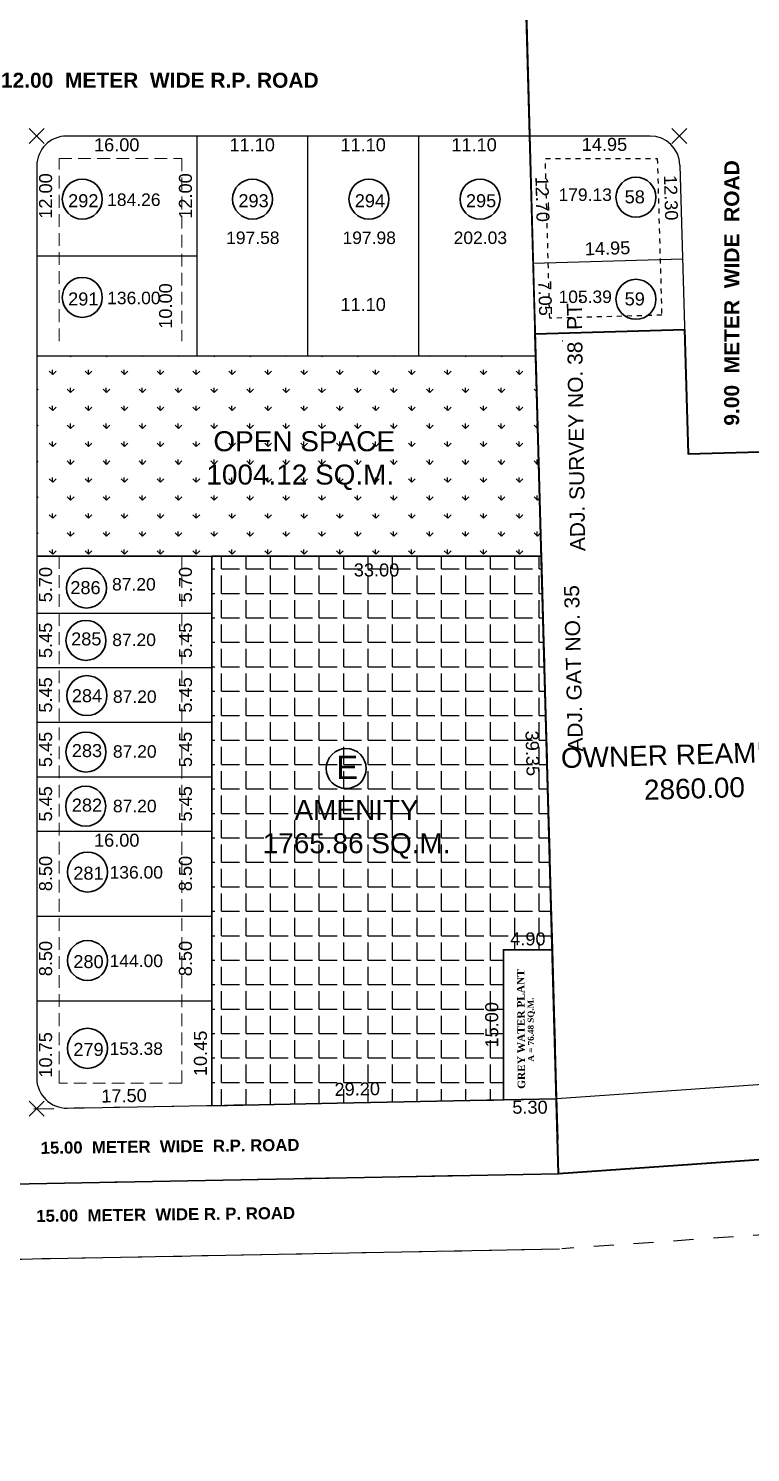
# Model space of a CAD drawing. Header units: millimetres. Extents: x 26213 to 35402, y -1028 to 2462.
# Drawn here: x 35128.3 to 35200.6, y 262.2 to 404.6 of the extents above; entities that cross this region are included whole.
import ezdxf
from ezdxf.enums import TextEntityAlignment as Align

# ---------------------------------------------------------------- set-up
doc = ezdxf.new("R2010")
doc.units = ezdxf.units.MM
doc.header["$PDMODE"] = 3
doc.header["$PDSIZE"] = 0.75
for name, pattern in [('1', [0]), ('DASH', [1, 0.5, -0.5]), ('DASHDOT2', [12.7, 6.35, -3.175, 0, -3.175]), ('DASHED', [19.05, 12.7, -6.35]), ('DASHED2', [9.525, 6.35, -3.175])]:
    doc.linetypes.add(name, pattern=pattern)
for name, color, linetype in [('adj. gat no', 76, 'Continuous'), ('AREA', 7, 'Continuous'), ('CENTER LINE', 225, 'Continuous'), ('Chamber', 7, '1'), ('DIMEMSION', 7, 'Continuous'), ('NUMBRING', 162, 'Continuous'), ('OPEN SPACE', 3, 'Continuous'), ('POINT', 190, 'Continuous'), ('ROAD', 7, 'Continuous'), ('SOLID HATCH', 253, 'Continuous')]:
    doc.layers.add(name, color=color, linetype=linetype)
for name, color, linetype, lineweight in [('CIRCLE', 197, 'Continuous', 30), ('DIM', 7, 'Continuous', 25), ('LAYOUT PLAN', 7, 'Continuous', 25)]:
    doc.layers.add(name, color=color, linetype=linetype, lineweight=lineweight)
doc.layers.add('orange line', color=7, linetype='Continuous', lineweight=70, true_color=0xf62c11)
doc.styles.add('KAUSTUBH', font='timesbd.ttf')
doc.styles.get("Standard").update_dxf_attribs({"font": 'arial.ttf'})
doc.dimstyles.new('LAYOUT PLAN', dxfattribs={"dimtxt": 1.3, "dimasz": 1, "dimexe": 0.18, "dimexo": 0.0625, "dimgap": 0.09, "dimtad": 0, "dimrnd": 0.05, "dimzin": 0, "dimdsep": 46, "dimtxsty": 'Standard', "dimcen": 0, "dimse1": 1, "dimse2": 1, "dimsd1": 1, "dimsd2": 1, "dimadec": 0, "dimazin": 0, "dimtfac": 1, "dimtofl": 0, "dimtmove": 0, "dimatfit": 3, "dimfxl": 1, "dimtolj": 1, "dimtzin": 0, "dimarcsym": 0})

# ---------------------------------------------------------------- blocks, each defined once
blk = doc.blocks.new('*D3186')
at = {"layer": 'Defpoints', "color": 0, "ltscale": 2}
for p in [(35144.17, 393.84), (35144.05, 381.84), (35145.17, 381.84)]:
    blk.add_point(p, dxfattribs=at)
at = {"layer": 'DIMEMSION', "color": 0, "ltscale": 2, "insert": (35144.05, 387.84), "char_height": 1.3, "attachment_point": 5, "rotation": 90}
blk.add_mtext('\\A1;12.00', dxfattribs=at)
blk = doc.blocks.new('*D3037')
at = {"layer": 'Defpoints', "color": 0, "ltscale": 2}
for p in [(35129.17, 393.84), (35145.17, 393.84), (35145.17, 392.95)]:
    blk.add_point(p, dxfattribs=at)
at = {"layer": 'DIMEMSION', "color": 0, "ltscale": 2, "insert": (35137.17, 392.95), "char_height": 1.3, "attachment_point": 5}
blk.add_mtext('\\A1;16.00', dxfattribs=at)
blk = doc.blocks.new('*D3187')
at = {"layer": 'Defpoints', "color": 0, "ltscale": 2}
for p in [(35129.17, 393.84), (35129.17, 381.84), (35130.06, 381.84)]:
    blk.add_point(p, dxfattribs=at)
at = {"layer": 'DIMEMSION', "color": 0, "ltscale": 2, "insert": (35130.06, 387.84), "char_height": 1.3, "attachment_point": 5, "rotation": 90}
blk.add_mtext('\\A1;12.00', dxfattribs=at)
blk = doc.blocks.new('*D3193')
at = {"layer": 'Defpoints', "color": 0, "ltscale": 2}
for p in [(35145.17, 351.83), (35144.05, 346.14), (35145.17, 346.14)]:
    blk.add_point(p, dxfattribs=at)
at = {"layer": 'DIMEMSION', "color": 0, "ltscale": 2, "insert": (35144.05, 348.98), "char_height": 1.3, "attachment_point": 5, "rotation": 90}
blk.add_mtext('\\A1;5.70', dxfattribs=at)
blk = doc.blocks.new('*D3038')
at = {"layer": 'Defpoints', "color": 0, "ltscale": 2}
for p in [(35145.17, 346.14), (35144.05, 340.68), (35145.17, 340.68)]:
    blk.add_point(p, dxfattribs=at)
at = {"layer": 'DIMEMSION', "color": 0, "ltscale": 2, "insert": (35144.05, 343.41), "char_height": 1.3, "attachment_point": 5, "rotation": 90}
blk.add_mtext('\\A1;5.45', dxfattribs=at)
blk = doc.blocks.new('*D3039')
at = {"layer": 'Defpoints', "color": 0, "ltscale": 2}
for p in [(35145.17, 340.68), (35144.05, 335.23), (35145.17, 335.23)]:
    blk.add_point(p, dxfattribs=at)
at = {"layer": 'DIMEMSION', "color": 0, "ltscale": 2, "insert": (35144.05, 337.95), "char_height": 1.3, "attachment_point": 5, "rotation": 90}
blk.add_mtext('\\A1;5.45', dxfattribs=at)
blk = doc.blocks.new('*D3040')
at = {"layer": 'Defpoints', "color": 0, "ltscale": 2}
for p in [(35145.17, 335.23), (35144.05, 329.78), (35145.17, 329.78)]:
    blk.add_point(p, dxfattribs=at)
at = {"layer": 'DIMEMSION', "color": 0, "ltscale": 2, "insert": (35144.05, 332.5), "char_height": 1.3, "attachment_point": 5, "rotation": 90}
blk.add_mtext('\\A1;5.45', dxfattribs=at)
blk = doc.blocks.new('*D3194')
at = {"layer": 'Defpoints', "color": 0, "ltscale": 2}
for p in [(35145.17, 329.78), (35144.05, 324.34), (35145.17, 324.34)]:
    blk.add_point(p, dxfattribs=at)
at = {"layer": 'DIMEMSION', "color": 0, "ltscale": 2, "insert": (35144.05, 327.06), "char_height": 1.3, "attachment_point": 5, "rotation": 90}
blk.add_mtext('\\A1;5.45', dxfattribs=at)
blk = doc.blocks.new('*D3200')
at = {"layer": 'Defpoints', "color": 0, "ltscale": 2}
for p in [(35129.17, 346.14), (35129.17, 340.68), (35130.06, 340.68)]:
    blk.add_point(p, dxfattribs=at)
at = {"layer": 'DIMEMSION', "color": 0, "ltscale": 2, "insert": (35130.06, 343.41), "char_height": 1.3, "attachment_point": 5, "rotation": 90}
blk.add_mtext('\\A1;5.45', dxfattribs=at)
blk = doc.blocks.new('*D3201')
at = {"layer": 'Defpoints', "color": 0, "ltscale": 2}
for p in [(35129.17, 340.68), (35129.17, 335.23), (35130.06, 335.23)]:
    blk.add_point(p, dxfattribs=at)
at = {"layer": 'DIMEMSION', "color": 0, "ltscale": 2, "insert": (35130.06, 337.95), "char_height": 1.3, "attachment_point": 5, "rotation": 90}
blk.add_mtext('\\A1;5.45', dxfattribs=at)
blk = doc.blocks.new('*D3202')
at = {"layer": 'Defpoints', "color": 0, "ltscale": 2}
for p in [(35129.17, 335.23), (35129.17, 329.78), (35130.06, 329.78)]:
    blk.add_point(p, dxfattribs=at)
at = {"layer": 'DIMEMSION', "color": 0, "ltscale": 2, "insert": (35130.06, 332.5), "char_height": 1.3, "attachment_point": 5, "rotation": 90}
blk.add_mtext('\\A1;5.45', dxfattribs=at)
blk = doc.blocks.new('*D3203')
at = {"layer": 'Defpoints', "color": 0, "ltscale": 2}
for p in [(35129.17, 329.78), (35129.17, 324.34), (35130.06, 324.34)]:
    blk.add_point(p, dxfattribs=at)
at = {"layer": 'DIMEMSION', "color": 0, "ltscale": 2, "insert": (35130.06, 327.06), "char_height": 1.3, "attachment_point": 5, "rotation": 90}
blk.add_mtext('\\A1;5.45', dxfattribs=at)
blk = doc.blocks.new('*D3204')
at = {"layer": 'Defpoints', "color": 0, "ltscale": 2}
for p in [(35129.17, 324.34), (35130.06, 315.84), (35145.17, 315.84)]:
    blk.add_point(p, dxfattribs=at)
at = {"layer": 'DIMEMSION', "color": 0, "ltscale": 2, "insert": (35130.06, 320.09), "char_height": 1.3, "attachment_point": 5, "rotation": 90}
blk.add_mtext('\\A1;8.50', dxfattribs=at)
blk = doc.blocks.new('*D3060')
at = {"layer": 'Defpoints', "color": 0, "ltscale": 2}
for p in [(35175.85, 297.48), (35175.85, 296.72), (35181.17, 297.56)]:
    blk.add_point(p, dxfattribs=at)
at = {"layer": 'LAYOUT PLAN', "color": 0, "ltscale": 2, "insert": (35178.51, 296.72), "char_height": 1.3, "attachment_point": 5}
blk.add_mtext('\\A1;5.30', dxfattribs=at)
blk = doc.blocks.new('*D3061')
at = {"layer": 'Defpoints', "color": 0, "ltscale": 2}
for p in [(35180.75, 313.55), (35175.85, 312.48), (35180.75, 312.48)]:
    blk.add_point(p, dxfattribs=at)
at = {"layer": 'LAYOUT PLAN', "color": 0, "ltscale": 2, "insert": (35178.3, 313.55), "char_height": 1.3, "attachment_point": 5}
blk.add_mtext('\\A1;4.90', dxfattribs=at)
blk = doc.blocks.new('*D3321')
at = {"layer": 'Defpoints', "color": 0, "ltscale": 2}
for p in [(35145.17, 324.34), (35144.05, 315.84), (35145.17, 315.84)]:
    blk.add_point(p, dxfattribs=at)
at = {"layer": 'LAYOUT PLAN', "color": 0, "ltscale": 2, "insert": (35144.05, 320.09), "char_height": 1.3, "attachment_point": 5, "rotation": 90}
blk.add_mtext('\\A1;8.50', dxfattribs=at)
blk = doc.blocks.new('*D3322')
at = {"layer": 'Defpoints', "color": 0, "ltscale": 2}
for p in [(35174.69, 312.48), (35175.85, 312.48), (35175.85, 297.46)]:
    blk.add_point(p, dxfattribs=at)
at = {"layer": 'LAYOUT PLAN', "color": 0, "ltscale": 2, "insert": (35174.69, 304.97), "char_height": 1.3, "attachment_point": 5, "rotation": 90}
blk.add_mtext('\\A1;15.00', dxfattribs=at)
blk = doc.blocks.new('*D3323')
at = {"layer": 'Defpoints', "color": 0, "ltscale": 2}
for p in [(35129.17, 351.83), (35130.06, 351.83), (35129.17, 346.14)]:
    blk.add_point(p, dxfattribs=at)
at = {"layer": 'LAYOUT PLAN', "color": 0, "ltscale": 2, "insert": (35130.06, 348.98), "char_height": 1.3, "attachment_point": 5, "rotation": 90}
blk.add_mtext('\\A1;5.70', dxfattribs=at)
blk = doc.blocks.new('*D3324')
at = {"layer": 'Defpoints', "color": 0, "ltscale": 2}
for p in [(35129.17, 324.34), (35145.17, 324.34), (35145.17, 323.42)]:
    blk.add_point(p, dxfattribs=at)
at = {"layer": 'LAYOUT PLAN', "color": 0, "ltscale": 2, "insert": (35137.17, 323.42), "char_height": 1.3, "attachment_point": 5}
blk.add_mtext('\\A1;16.00', dxfattribs=at)
blk = doc.blocks.new('*D3085')
at = {"layer": 'Defpoints', "color": 0, "ltscale": 2}
for p in [(35145.17, 393.84), (35156.27, 393.84), (35156.27, 392.95)]:
    blk.add_point(p, dxfattribs=at)
at = {"layer": 'LAYOUT PLAN', "color": 0, "ltscale": 2, "insert": (35150.72, 392.95), "char_height": 1.3, "attachment_point": 5}
blk.add_mtext('\\A1;11.10', dxfattribs=at)
blk = doc.blocks.new('*D3086')
at = {"layer": 'Defpoints', "color": 0, "ltscale": 2}
for p in [(35156.27, 393.84), (35167.37, 393.84), (35167.37, 392.95)]:
    blk.add_point(p, dxfattribs=at)
at = {"layer": 'LAYOUT PLAN', "color": 0, "ltscale": 2, "insert": (35161.82, 392.95), "char_height": 1.3, "attachment_point": 5}
blk.add_mtext('\\A1;11.10', dxfattribs=at)
blk = doc.blocks.new('*D3087')
at = {"layer": 'Defpoints', "color": 0, "ltscale": 2}
for p in [(35167.37, 393.84), (35178.47, 393.84), (35178.47, 392.95)]:
    blk.add_point(p, dxfattribs=at)
at = {"layer": 'LAYOUT PLAN', "color": 0, "ltscale": 2, "insert": (35172.92, 392.95), "char_height": 1.3, "attachment_point": 5}
blk.add_mtext('\\A1;11.10', dxfattribs=at)
blk = doc.blocks.new('*D3089')
at = {"layer": 'Defpoints', "color": 0, "ltscale": 2}
for p in [(35145.17, 315.84), (35144.05, 307.33), (35146.67, 307.33)]:
    blk.add_point(p, dxfattribs=at)
at = {"layer": 'LAYOUT PLAN', "color": 0, "ltscale": 2, "insert": (35144.05, 311.59), "char_height": 1.3, "attachment_point": 5, "rotation": 90}
blk.add_mtext('\\A1;8.50', dxfattribs=at)
blk = doc.blocks.new('*D3090')
at = {"layer": 'Defpoints', "color": 0, "ltscale": 2}
for p in [(35146.67, 307.33), (35145.55, 296.88), (35146.67, 296.88)]:
    blk.add_point(p, dxfattribs=at)
at = {"layer": 'LAYOUT PLAN', "color": 0, "ltscale": 2, "insert": (35145.55, 302.11), "char_height": 1.3, "attachment_point": 5, "rotation": 90}
blk.add_mtext('\\A1;10.45', dxfattribs=at)
blk = doc.blocks.new('*D3091')
at = {"layer": 'Defpoints', "color": 0, "ltscale": 2}
for p in [(35129.17, 315.84), (35129.17, 307.33), (35130.06, 307.33)]:
    blk.add_point(p, dxfattribs=at)
at = {"layer": 'LAYOUT PLAN', "color": 0, "ltscale": 2, "insert": (35130.06, 311.59), "char_height": 1.3, "attachment_point": 5, "rotation": 90}
blk.add_mtext('\\A1;8.50', dxfattribs=at)
blk = doc.blocks.new('*D3092')
at = {"layer": 'Defpoints', "color": 0, "ltscale": 2}
for p in [(35129.17, 307.33), (35129.17, 296.58), (35130.06, 296.58)]:
    blk.add_point(p, dxfattribs=at)
at = {"layer": 'LAYOUT PLAN', "color": 0, "ltscale": 2, "insert": (35130.06, 301.96), "char_height": 1.3, "attachment_point": 5, "rotation": 90}
blk.add_mtext('\\A1;10.75', dxfattribs=at)
blk = doc.blocks.new('*D3093')
at = {"layer": 'Defpoints', "color": 0, "ltscale": 2}
for p in [(35146.65, 298.03), (35129.17, 296.58), (35146.67, 296.88)]:
    blk.add_point(p, dxfattribs=at)
at = {"layer": 'LAYOUT PLAN', "color": 0, "ltscale": 2, "insert": (35137.9, 297.87), "char_height": 1.3, "attachment_point": 5, "rotation": 0.989}
blk.add_mtext('\\A1;17.50', dxfattribs=at)
blk = doc.blocks.new('*D3065')
at = {"layer": 'Defpoints', "color": 0, "ltscale": 2}
for p in [(35146.67, 351.83), (35179.65, 351.83), (35179.65, 350.44)]:
    blk.add_point(p, dxfattribs=at)
at = {"layer": 'LAYOUT PLAN', "color": 0, "ltscale": 2, "insert": (35163.16, 350.44), "char_height": 1.3, "attachment_point": 5}
blk.add_mtext('\\A1;33.00', dxfattribs=at)
blk = doc.blocks.new('*D3067')
at = {"layer": 'Defpoints', "color": 0, "ltscale": 2}
for p in [(35156.27, 376.04), (35167.37, 376.99), (35167.37, 376.04)]:
    blk.add_point(p, dxfattribs=at)
at = {"layer": 'LAYOUT PLAN', "color": 0, "ltscale": 2, "insert": (35161.82, 376.99), "char_height": 1.3, "attachment_point": 5}
blk.add_mtext('\\A1;11.10', dxfattribs=at)
blk = doc.blocks.new('*D3069')
at = {"layer": 'Defpoints', "color": 0, "ltscale": 2}
for p in [(35179.65, 351.83), (35179.31, 312.44), (35180.75, 312.48)]:
    blk.add_point(p, dxfattribs=at)
at = {"layer": 'LAYOUT PLAN', "color": 0, "ltscale": 2, "insert": (35178.76, 332.11), "char_height": 1.3, "attachment_point": 5, "rotation": 271.607}
blk.add_mtext('\\A1;39.35', dxfattribs=at)
blk = doc.blocks.new('*D3071')
at = {"layer": 'Defpoints', "color": 0, "ltscale": 2}
for p in [(35175.82, 298.83), (35146.67, 296.88), (35175.85, 297.46)]:
    blk.add_point(p, dxfattribs=at)
at = {"layer": 'LAYOUT PLAN', "color": 0, "ltscale": 2, "insert": (35161.23, 298.54), "char_height": 1.3, "attachment_point": 5, "rotation": 1.1336}
blk.add_mtext('\\A1;29.20', dxfattribs=at)
blk = doc.blocks.new('*D4027')
at = {"layer": 'Defpoints', "color": 0, "ltscale": 2}
for p in [(35178.49, 393.84), (35193.44, 393.84), (35193.44, 392.99)]:
    blk.add_point(p, dxfattribs=at)
at = {"layer": 'DIMEMSION', "color": 0, "ltscale": 2, "insert": (35185.96, 392.99), "char_height": 1.3, "attachment_point": 5}
blk.add_mtext('\\A1;14.95', dxfattribs=at)
blk = doc.blocks.new('*D4028')
at = {"layer": 'Defpoints', "color": 0, "ltscale": 2}
for p in [(35193.44, 393.84), (35192.79, 381.53), (35193.78, 381.56)]:
    blk.add_point(p, dxfattribs=at)
at = {"layer": 'DIMEMSION', "color": 0, "ltscale": 2, "insert": (35192.61, 387.67), "char_height": 1.3, "attachment_point": 5, "rotation": 271.607}
blk.add_mtext('\\A1;12.30', dxfattribs=at)
blk = doc.blocks.new('*D4030')
at = {"layer": 'Defpoints', "color": 0, "ltscale": 2}
for p in [(35178.83, 381.14), (35179.92, 381.17), (35179.02, 374.07)]:
    blk.add_point(p, dxfattribs=at)
at = {"layer": 'DIMEMSION', "color": 0, "ltscale": 2, "insert": (35180.02, 377.63), "char_height": 1.3, "attachment_point": 5, "rotation": 271.5425}
blk.add_mtext('\\A1;7.05', dxfattribs=at)
blk = doc.blocks.new('*D4031')
at = {"layer": 'Defpoints', "color": 0, "ltscale": 2}
for p in [(35178.49, 393.84), (35179.58, 393.86), (35178.83, 381.14)]:
    blk.add_point(p, dxfattribs=at)
at = {"layer": 'DIMEMSION', "color": 0, "ltscale": 2, "insert": (35179.75, 387.52), "char_height": 1.3, "attachment_point": 5, "rotation": 271.5425}
blk.add_mtext('\\A1;12.70', dxfattribs=at)
blk = doc.blocks.new('*D4032')
at = {"layer": 'Defpoints', "color": 0, "ltscale": 2}
for p in [(35193.75, 382.82), (35178.83, 381.14), (35193.78, 381.56)]:
    blk.add_point(p, dxfattribs=at)
at = {"layer": 'DIMEMSION', "color": 0, "ltscale": 2, "insert": (35186.27, 382.61), "char_height": 1.3, "attachment_point": 5, "rotation": 1.607}
blk.add_mtext('\\A1;14.95', dxfattribs=at)
blk = doc.blocks.new('*D4070')
at = {"layer": 'Defpoints', "color": 0, "ltscale": 2}
for p in [(35140.74, 381.84), (35140.74, 371.84), (35142.06, 371.84)]:
    blk.add_point(p, dxfattribs=at)
at = {"layer": 'LAYOUT PLAN', "color": 0, "ltscale": 2, "insert": (35142.06, 376.84), "char_height": 1.3, "attachment_point": 5, "rotation": 90}
blk.add_mtext('\\A1;10.00', dxfattribs=at)

msp = doc.modelspace()

# ---------------------------------------------------------------- hatches: boundary and pattern name
h = msp.add_hatch()
h.set_pattern_fill('GRASS', color=3, scale=0.1)
h.set_pattern_definition([(90, (0, 0), (-1.79605, 1.79605), [0.47625, -3.11585]), (45, (0, 0), (-1.79605122, 1.79605122), [0.47625, -2.06375]), (135, (0, 0), (-1.79605122, -1.79605122), [0.47625, -2.06375])])
h.paths.add_polyline_path([(35179.049, 371.835), (35129.167, 371.835), (35129.167, 351.825), (35145.167, 351.825), (35179.647, 351.825)])
h.paths.add_polyline_path([(35145.605, 357.662), (35165.578, 357.662), (35165.578, 365.152), (35145.605, 365.152)], flags=24)
at = {"lineweight": 25, "ltscale": 2}
h = msp.add_hatch(dxfattribs=at)
h.set_pattern_fill('ANGLE,_O', color=6, scale=0.35)
h.set_pattern_definition([(0, (4923.2126, 626.8076), (0, 2.44475), [1.778, -0.66675]), (90, (4923.2126, 626.8076), (-2.44475, 1e-16), [1.778, -0.66675])])
h.paths.add_polyline_path([(35146.667, 351.825), (35179.647, 351.825), (35180.443, 323.473), (35180.751, 312.48), (35175.851, 312.48), (35175.851, 297.46), (35159.208, 297.148), (35146.667, 296.883)])

# ---------------------------------------------------------------- linework, layer by layer
at = {"linetype": 'DASH', "ltscale": 4}
for p, q in [((35104.886, 296.122), (35181.24, 297.564)), ((34953.716, 278.265), (35181.522, 282.566))]:
    msp.add_line(p, q, dxfattribs=at)
at = {"color": 1, "lineweight": 35}
msp.add_lwpolyline([(35178.167, 404.589), (35181.38, 290.065), (35181.38, 290.065), (34953.574, 285.764), (34953.574, 567.995), (34956.321, 602.668), (34961.196, 880.404), (35152.829, 872.299), (35165.087, 701.488), (35174.34, 542.335), (35174.387, 542.333), (35178.167, 404.589)], dxfattribs=at)
at = {"color": 50, "lineweight": 40, "ltscale": 2}
msp.add_lwpolyline([(35179.352, 362.345), (35179.352, 362.345), (35179.023, 374.069), (35193.979, 374.488), (35194.327, 362.065), (35217.131, 362.705), (35219.072, 292.694), (35181.38, 290.065), (35179.352, 362.335)], dxfattribs=at)
msp.add_lwpolyline([(35181.17, 297.562), (35181.17, 297.562), (35179.352, 362.335)])
at = {"layer": 'CENTER LINE', "linetype": 'DASHDOT2', "ltscale": 0.5}
msp.add_arc((34538.683, 219.698), 732.031, 3.328622, 26.652137, dxfattribs=at)
at = {"layer": 'Chamber', "linetype": 'DASHED2'}
for p, q in [((35178.167, 404.589), (35181.38, 290.065)), ((35181.38, 290.065), (34953.574, 285.764)), ((35181.38, 290.065), (35181.38, 290.065))]:
    msp.add_line(p, q, dxfattribs=at)
at = {"layer": 'CIRCLE'}
for centre in [(35133.724, 387.526), (35150.757, 387.526), (35162.399, 387.526), (35173.518, 387.526), (35189.112, 387.716), (35133.724, 377.704), (35189.112, 377.512), (35134.145, 348.642), (35134.088, 343.406), (35134.187, 337.882), (35134.093, 332.245), (35134.063, 326.825), (35134.25, 320.243), (35134.25, 311.398), (35134.25, 302.616)]:
    msp.add_circle(centre, 2, dxfattribs=at)
at = {"layer": 'DIM', "color": 252, "linetype": 'DASH', "lineweight": 25, "true_color": 0x939598}
msp.add_lwpolyline([(35191.688, 375.925), (35180.482, 375.61), (35180.052, 391.585), (35191.248, 391.585), (35191.688, 375.925)], close=True, dxfattribs=at)
at = {"layer": 'DIMEMSION', "ltscale": 2}
msp.add_line((35179.023, 374.069), (35193.979, 374.488), dxfattribs=at)
at = {"layer": 'LAYOUT PLAN', "lineweight": 25}
for p, q in [((35178.469, 393.835), (35132.167, 393.835)), ((35190.519, 393.835), (35178.491, 393.835)), ((35145.167, 381.835), (35129.167, 381.835)), ((35145.167, 381.835), (35129.167, 381.835)), ((35181.787, 373.335), (35181.728, 373.335)), ((35179.049, 371.835), (35129.167, 371.835)), ((35145.167, 351.825), (35129.167, 351.825)), ((35105.167, 281.125), (35181.462, 282.565))]:
    msp.add_line(p, q, dxfattribs=at)
at = {"layer": 'LAYOUT PLAN', "ltscale": 2}
for p, q in [((35145.167, 393.835), (35145.167, 371.835)), ((35156.267, 393.835), (35156.267, 371.835)), ((35167.367, 393.835), (35167.367, 371.835)), ((35129.167, 390.835), (35129.167, 371.835)), ((35193.518, 390.919), (35194.325, 362.133)), ((35178.833, 381.138), (35193.78, 381.558)), ((35129.167, 351.825), (35129.167, 299.638)), ((35146.667, 351.825), (35146.667, 296.911)), ((35129.167, 346.139), (35146.667, 346.139)), ((35129.167, 340.679), (35146.667, 340.679)), ((35129.167, 335.229), (35146.667, 335.229)), ((35129.167, 329.779), (35146.667, 329.779)), ((35129.167, 324.339), (35146.667, 324.339)), ((35129.167, 315.839), (35146.667, 315.839)), ((35146.667, 307.334), (35129.167, 307.334)), ((35282.808, 304.656), (35181.17, 297.562)), ((35132.224, 296.638), (35181.17, 297.562))]:
    msp.add_line(p, q, dxfattribs=at)
at = {"layer": 'LAYOUT PLAN', "color": 1, "lineweight": 30}
msp.add_lwpolyline([(35193.979, 374.488), (35179.023, 374.069), (35178.085, 408.899), (35174.469, 539.335), (35385.291, 528.044), (35388.619, 466.998), (35395.102, 397.864), (35399.876, 305.304), (35219.072, 292.694), (35217.131, 362.705), (35194.327, 362.065), (35193.979, 374.488)], close=True, dxfattribs=at)
at = {"layer": 'LAYOUT PLAN', "ltscale": 2}
msp.add_lwpolyline([(35129.167, 371.835), (35129.167, 351.825), (35145.167, 351.825), (35145.167, 351.825), (35179.647, 351.825), (35179.049, 371.835), (35129.167, 371.835)], dxfattribs=at)
for points in [[(35129.167, 351.825), (35179.647, 351.825), (35179.049, 371.835), (35129.167, 371.835)], [(35175.851, 297.46), (35181.17, 297.562), (35180.751, 312.48), (35175.851, 312.48)]]:
    msp.add_lwpolyline(points, close=True, dxfattribs=at)
at = {"layer": 'LAYOUT PLAN'}
msp.add_lwpolyline([(35181.17, 297.562), (35181.17, 297.562), (35179.352, 362.335)], dxfattribs=at)
at = {"layer": 'LAYOUT PLAN', "color": 220, "lineweight": 30, "true_color": 0xff2ecb}
msp.add_lwpolyline([(35146.667, 351.825), (35179.647, 351.825), (35179.647, 351.825), (35180.443, 323.473), (35180.751, 312.48), (35175.851, 312.48), (35175.851, 297.46), (35159.208, 297.148), (35146.667, 296.883), (35146.667, 351.825)], dxfattribs=at)
at = {"layer": 'LAYOUT PLAN', "color": 7, "lineweight": 25}
msp.add_lwpolyline([(35175.851, 312.48), (35180.751, 312.48), (35181.17, 297.562), (35175.851, 297.46), (35175.851, 312.48)], dxfattribs=at)
at = {"layer": 'LAYOUT PLAN', "linetype": 'DASH', "ltscale": 4, "flags": 128}
msp.add_lwpolyline([(35288.232, 285.856), (35287.948, 287.332, 0.3795171), (35284.793, 289.759), (35181.712, 282.57)], format="xyb", dxfattribs=at)
at = {"layer": 'LAYOUT PLAN', "color": 220, "lineweight": 30, "true_color": 0xff2ecb}
msp.add_circle((35160.127, 330.593), 2, dxfattribs=at)
at = {"layer": 'LAYOUT PLAN', "lineweight": 25}
for centre, start, end in [((35132.167, 390.835), 90, 180), ((35190.519, 390.835), 1.60705, 90)]:
    msp.add_arc(centre, 3, start, end, dxfattribs=at)
at = {"layer": 'LAYOUT PLAN', "ltscale": 2}
msp.add_arc((35132.167, 299.638), 3, 180, 271.08171, dxfattribs=at)
at = {"layer": 'OPEN SPACE', "color": 116, "lineweight": 30, "ltscale": 2, "true_color": 0x006b36}
for p, q in [((35179.016, 374.335), (35178.469, 393.835)), ((35179.292, 364.485), (35179.016, 374.335))]:
    msp.add_line(p, q, dxfattribs=at)
at = {"layer": 'OPEN SPACE', "color": 116, "lineweight": 30, "true_color": 0x006b36}
msp.add_line((35181.17, 297.562), (35179.016, 374.335), dxfattribs=at)
msp.add_line((35181.17, 297.562), (35179.016, 374.335), dxfattribs=at)
at = {"layer": 'POINT'}
for p in [(35129.167, 393.835), (35193.436, 393.835), (35129.167, 296.581)]:
    msp.add_point(p, dxfattribs=at)
at = {"layer": 'SOLID HATCH', "color": 9, "linetype": 'DASHED', "lineweight": 15, "ltscale": 0.1, "true_color": 0xc7c8ca}
for points in [[(35131.417, 373.335), (35131.417, 391.585), (35143.667, 391.585), (35143.667, 373.335)], [(35143.667, 351.825), (35143.667, 299.133), (35131.417, 299.133), (35131.417, 351.825)]]:
    msp.add_lwpolyline(points, dxfattribs=at)

# ---------------------------------------------------------------- texts
at = {"layer": 'adj. gat no', "insert": (35183.313, 322.724), "char_height": 1.5, "width": 35.68917, "attachment_point": 4, "rotation": 91.40413}
msp.add_mtext('\\pi9.5608;ADJ. GAT NO. 35  ', dxfattribs=at)
at = {"layer": 'AREA'}
for s, p in [('184.26', (35138.883, 387.47)), ('179.13', (35184.035, 387.968)), ('197.58', (35150.784, 383.663)), ('197.98', (35162.427, 383.663)), ('202.03', (35173.546, 383.663)), ('136.00', (35138.883, 377.647)), ('105.39', (35184.035, 377.764))]:
    msp.add_text(s, height=1.25, dxfattribs=at).set_placement(p, align=Align.MIDDLE_CENTER)
for s, p in [('87.20', (35138.887, 349.017)), ('87.20', (35138.906, 343.465)), ('87.20', (35138.974, 337.785)), ('87.20', (35138.974, 332.299)), ('87.20', (35138.974, 326.844)), ('136.00', (35139.124, 320.211)), ('144.00', (35139.124, 311.366)), ('153.38', (35139.124, 302.585))]:
    msp.add_text(s, height=1.25, rotation=360, dxfattribs=at).set_placement(p, align=Align.MIDDLE_CENTER)
at = {"layer": 'LAYOUT PLAN', "color": 7, "lineweight": 25, "style": 'KAUSTUBH'}
for s, height, p in [('GREY WATER PLANT', 0.75, (35178.033, 298.569)), ('A = 76.48 SQ.M.', 0.6, (35178.913, 301.288))]:
    msp.add_text(s, height=height, rotation=90.40232, dxfattribs=at).set_placement(p)
at = {"layer": 'LAYOUT PLAN', "color": 220, "lineweight": 30, "true_color": 0xff2ecb, "attachment_point": 5}
for s, insert, char_height in [('E', (35160.219, 330.714), 2.316), ('AMENITY\\P1765.86 SQ.M.', (35161.167, 324.514), 2)]:
    msp.add_mtext(s, dxfattribs=dict(at, insert=insert, char_height=char_height))
at = {"layer": 'NUMBRING', "color": 7}
for s, p in [('292', (35133.824, 387.367)), ('293', (35150.857, 387.367)), ('294', (35162.499, 387.367)), ('295', (35173.618, 387.367)), ('58', (35188.991, 387.755)), ('291', (35133.824, 377.544)), ('59', (35188.991, 377.551)), ('286', (35134.042, 348.683)), ('285', (35134.126, 343.555)), ('284', (35134.193, 337.874)), ('283', (35134.193, 332.388)), ('282', (35134.193, 326.933)), ('281', (35134.344, 320.132)), ('280', (35134.344, 311.287)), ('279', (35134.344, 302.506))]:
    msp.add_text(s, height=1.3, dxfattribs=at).set_placement(p, align=Align.MIDDLE)
at = {"layer": 'OPEN SPACE', "color": 7}
msp.add_text('OWNER REAMINING LAND', height=2, rotation=1.62735, dxfattribs=at).set_placement((35199.372, 332.142), align=Align.MIDDLE_CENTER)
msp.add_text('2860.00  SQM', height=2, rotation=1.62735, dxfattribs=at).set_placement((35189.944, 327.456))
at = {"layer": 'OPEN SPACE', "color": 116, "lineweight": 30, "ltscale": 2, "true_color": 0x006b36, "insert": (35155.532, 361.378), "char_height": 2, "attachment_point": 5}
msp.add_mtext(' OPEN SPACE\\P1004.12 SQ.M.', dxfattribs=at)
at = {"layer": 'orange line', "color": 7, "lineweight": 25, "insert": (35183.545, 334.745), "char_height": 1.5, "width": 60.37153, "attachment_point": 4, "rotation": 90.80246}
msp.add_mtext('\\pi17.584;ADJ. SURVEY NO. 38  PT.', dxfattribs=at)
at = {"layer": 'ROAD', "color": 7, "insert": (35108.067, 399.405), "char_height": 1.5, "width": 66.55293, "attachment_point": 4}
msp.add_mtext('\\pi17.518;{\\fArial|b1|i0|c0|p34;12.00  METER  WIDE R.P. ROAD}', dxfattribs=at)
at = {"layer": 'ROAD', "insert": (35198.7, 364.754), "char_height": 1.5, "width": 26.61401, "attachment_point": 4, "rotation": 90}
msp.add_mtext('\\pi0.11908;{\\fArial|b1|i0|c0|p34;9.00  METER  WIDE  ROAD}', dxfattribs=at)
at = {"layer": 'ROAD', "color": 7, "char_height": 1.2, "attachment_point": 4, "rotation": 0.67693}
for s, insert, width in [('\\pi21.943;{\\fArial|b1|i0|c0|p34;15.00  METER  WIDE  R.P. ROAD}', (35107.618, 292.394), 69.56655), ('\\pi22.834;{\\fArial|b1|i0|c0|p34;15.00  METER  WIDE R. P. ROAD}', (35106.287, 285.576), 71.34824)]:
    msp.add_mtext(s, dxfattribs=dict(at, insert=insert, width=width))

# ---------------------------------------------------------------- dimensions: what is measured, and where the dimension line sits
at = {"layer": 'DIMEMSION', "ltscale": 2}
dim = msp.add_linear_dim(base=(35145.167, 392.951), p1=(35129.167, 393.835), p2=(35145.167, 393.835), dimstyle='LAYOUT PLAN', dxfattribs=at)
dim.commit()
dim.dimension.update_dxf_attribs({"geometry": '*D3037', "text_midpoint": (35137.167, 392.951)})
for base, p1, p2, picture, middle in [((35130.062, 381.835), (35129.167, 393.835), (35129.167, 381.835), '*D3187', (35130.062, 387.835)), ((35144.05, 381.835), (35144.167, 393.835), (35145.167, 381.835), '*D3186', (35144.05, 387.835))]:
    dim = msp.add_linear_dim(base=base, p1=p1, p2=p2, angle=90, dimstyle='LAYOUT PLAN', dxfattribs=at)
    dim.commit()
    dim.dimension.update_dxf_attribs({"geometry": picture, "text_midpoint": middle})
for base, p1, p2, angle, picture, middle in [((35179.581, 393.865), (35178.833, 381.138), (35178.491, 393.835), 271.54253, '*D4031', (35179.752, 387.516)), ((35144.05, 346.139), (35145.167, 351.825), (35145.167, 346.139), 90, '*D3193', (35144.05, 348.982)), ((35130.062, 340.679), (35129.167, 346.139), (35129.167, 340.679), 90, '*D3200', (35130.062, 343.409)), ((35144.05, 340.679), (35145.167, 346.139), (35145.167, 340.679), 90, '*D3038', (35144.05, 343.409)), ((35130.062, 335.229), (35129.167, 340.679), (35129.167, 335.229), 90, '*D3201', (35130.062, 337.954)), ((35144.05, 335.229), (35145.167, 340.679), (35145.167, 335.229), 90, '*D3039', (35144.05, 337.954)), ((35130.062, 329.779), (35129.167, 335.229), (35129.167, 329.779), 90, '*D3202', (35130.062, 332.504)), ((35144.05, 329.779), (35145.167, 335.229), (35145.167, 329.779), 90, '*D3040', (35144.05, 332.504)), ((35130.062, 324.339), (35129.167, 329.779), (35129.167, 324.339), 90, '*D3203', (35130.062, 327.059)), ((35144.05, 324.339), (35145.167, 329.779), (35145.167, 324.339), 90, '*D3194', (35144.05, 327.059)), ((35130.062, 315.839), (35129.167, 324.339), (35145.167, 315.839), 90, '*D3204', (35130.062, 320.089))]:
    dim = msp.add_linear_dim(base=base, p1=p1, p2=p2, angle=angle, dimstyle='LAYOUT PLAN', override={"dimtmove": 1}, dxfattribs=at)
    dim.commit()
    dim.dimension.update_dxf_attribs({"geometry": picture, "text_midpoint": middle})
for p1, p2, distance, picture, middle in [((35178.49088, 393.83514), (35193.4359, 393.83514), -0.84914, '*D4027', (35185.96339, 392.986)), ((35193.436, 393.835), (35193.78, 381.558), -0.995, '*D4028', (35192.613, 387.668)), ((35178.833, 381.138), (35193.78, 381.558), 1.259, '*D4032', (35186.271, 382.606)), ((35179.023, 374.069), (35178.833, 381.138), -1.091, '*D4030', (35180.019, 377.633))]:
    dim = msp.add_aligned_dim(p1=p1, p2=p2, distance=distance, dimstyle='LAYOUT PLAN', dxfattribs=at)
    dim.commit()
    dim.dimension.update_dxf_attribs({"geometry": picture, "text_midpoint": middle})
at = {"layer": 'LAYOUT PLAN', "ltscale": 2}
for base, p1, p2, override, picture, middle in [((35156.267, 392.951), (35145.167, 393.835), (35156.267, 393.835), {"dimtmove": 1}, '*D3085', (35150.717, 392.951)), ((35167.367, 392.951), (35156.267, 393.835), (35167.367, 393.835), {"dimtmove": 1}, '*D3086', (35161.817, 392.951)), ((35178.469, 392.951), (35167.367, 393.835), (35178.469, 393.835), {"dimtmove": 1}, '*D3087', (35172.918, 392.951)), ((35167.367, 376.993), (35156.267, 376.035), (35167.367, 376.035), {"dimtmove": 1}, '*D3067', (35161.817, 376.993)), ((35180.751, 313.552), (35175.851, 312.48), (35180.751, 312.48), {"dimfxl": 0.1, "dimfxlon": 1}, '*D3061', (35178.301, 313.552)), ((35175.851, 296.723), (35181.17, 297.562), (35175.851, 297.48), {"dimfxl": 0.1, "dimfxlon": 1}, '*D3060', (35178.51, 296.723))]:
    dim = msp.add_linear_dim(base=base, p1=p1, p2=p2, dimstyle='LAYOUT PLAN', override=override, dxfattribs=at)
    dim.commit()
    dim.dimension.update_dxf_attribs({"geometry": picture, "text_midpoint": middle})
for base, p1, p2, picture, middle in [((35142.057, 371.835), (35140.742, 381.835), (35140.742, 371.835), '*D4070', (35142.057, 376.835)), ((35174.691, 312.48), (35175.853, 297.46), (35175.851, 312.48), '*D3322', (35174.691, 304.97))]:
    dim = msp.add_linear_dim(base=base, p1=p1, p2=p2, angle=90, dimstyle='LAYOUT PLAN', dxfattribs=at)
    dim.commit()
    dim.dimension.update_dxf_attribs({"geometry": picture, "text_midpoint": middle})
for base, p1, p2, picture, middle in [((35130.062, 351.825), (35129.167, 346.139), (35129.167, 351.825), '*D3323', (35130.062, 348.982)), ((35144.05, 315.839), (35145.167, 324.339), (35145.167, 315.839), '*D3321', (35144.05, 320.089)), ((35130.0616, 307.3344), (35129.1669, 315.8393), (35129.1669, 307.3344), '*D3091', (35130.0616, 311.5868)), ((35144.0498, 307.3344), (35145.1669, 315.8393), (35146.6669, 307.3344), '*D3089', (35144.0498, 311.5868)), ((35130.062, 296.581), (35129.167, 307.334), (35129.167, 296.581), '*D3092', (35130.062, 301.957)), ((35145.55, 296.883), (35146.667, 307.334), (35146.667, 296.883), '*D3090', (35145.55, 302.109))]:
    dim = msp.add_linear_dim(base=base, p1=p1, p2=p2, angle=90, dimstyle='LAYOUT PLAN', override={"dimtmove": 1}, dxfattribs=at)
    dim.commit()
    dim.dimension.update_dxf_attribs({"geometry": picture, "text_midpoint": middle})
for base, p1, p2, picture, middle in [((35179.647, 350.44), (35146.667, 351.825), (35179.647, 351.825), '*D3065', (35163.157, 350.44)), ((35145.167, 323.42), (35129.167, 324.339), (35145.167, 324.339), '*D3324', (35137.167, 323.42))]:
    dim = msp.add_linear_dim(base=base, p1=p1, p2=p2, dimstyle='LAYOUT PLAN', dxfattribs=at)
    dim.commit()
    dim.dimension.update_dxf_attribs({"geometry": picture, "text_midpoint": middle})
for p1, p2, distance, picture, middle in [((35179.647, 351.825), (35180.751, 312.48), -1.444, '*D3069', (35178.756, 332.112)), ((35146.667, 296.883), (35175.851, 297.46), 1.373, '*D3071', (35161.232, 298.545)), ((35129.167, 296.581), (35146.667, 296.883), 1.143, '*D3093', (35137.897, 297.874))]:
    dim = msp.add_aligned_dim(p1=p1, p2=p2, distance=distance, dimstyle='LAYOUT PLAN', dxfattribs=at)
    dim.commit()
    dim.dimension.update_dxf_attribs({"geometry": picture, "text_midpoint": middle})

doc.saveas('drawing.dxf')
